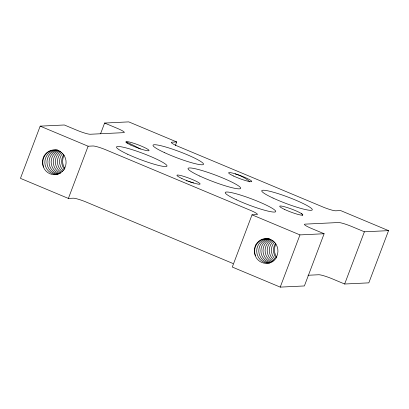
<?xml version="1.0" encoding="UTF-8"?>
<svg xmlns="http://www.w3.org/2000/svg" width="409" height="409" viewBox="0 0 409 409"><rect width="100%" height="100%" fill="white"/><g stroke="black" fill="none" stroke-linecap="round" stroke-linejoin="round"><path stroke-width="0.61" d="M100.578 133.728L104.612 123.048L117.163 128.298A11.247 1.391 20.7 0 1 123.789 132.644L90.231 134.254A11.247 1.391 20.7 0 1 76.892 130.236L64.341 124.985L40.179 126.146L20.45 178.36L68.385 198.431L73.252 198.196A11.247 1.391 20.7 0 1 85.261 201.668L230.528 262.471A11.247 1.391 20.7 0 1 232.997 263.56M68.385 198.431L88.114 146.218L92.981 145.982A11.247 1.391 20.7 0 1 104.99 149.454L250.257 210.257A11.247 1.391 20.7 0 1 256.888 214.602L252.021 214.832L232.292 267.051L280.226 287.118L304.388 285.952L324.117 233.738L311.571 228.488A11.247 1.391 20.7 0 1 304.94 224.142L338.499 222.527A11.247 1.391 20.7 0 1 351.842 226.55L364.388 231.801L388.55 230.64L368.821 282.854L344.659 284.015L332.108 278.764A11.247 1.391 20.7 0 0 318.769 274.746L308.003 275.262M175.364 145.512L176.708 141.949L128.774 121.882L104.612 123.048M280.226 287.118L299.955 234.904L324.117 233.738M344.659 284.015L364.388 231.801M176.708 141.949L171.841 142.184A11.247 1.391 20.7 0 0 178.472 146.529L323.739 207.332A11.247 1.391 20.7 0 0 335.748 210.804L340.615 210.569L388.55 230.64M186.473 180.819L187.21 181.034M188.677 181.478L189.408 181.698M190.134 181.913L193.58 182.951M40.179 126.146L88.114 146.218M252.021 214.832L299.955 234.904M276.709 257.241A12.377 11.81 87.2 0 1 275.906 244.004M64.867 168.554A12.377 11.81 87.2 0 1 64.06 155.318M301.413 213.651A12.234 2.342 13.4 0 1 302.338 215.333M235.155 173.851A12.234 3.016 24.8 0 1 249.817 181.867M127.317 143.145A12.234 0.649 27.9 0 1 128.625 143.017A12.234 0.649 27.9 0 1 140.328 148.973M274.495 242.036A12.234 12.045 -76 0 0 272.297 254.935A12.234 11.063 80.5 0 0 275.231 259.25M275.651 243.145A12.234 12.045 -76 0 0 274.393 254.833A12.234 11.063 80.5 0 0 276.32 258.059M272.563 261.908A12.234 11.063 80.5 0 1 266.003 255.236A12.234 12.045 -76 0 1 271.141 239.919M269.015 239.153A12.234 12.045 -76 0 0 261.811 255.441A12.234 11.063 80.5 0 0 270.4 262.701M268.539 238.662A12.234 12.045 -76 0 0 257.619 255.64A12.234 11.063 80.5 0 0 269.674 262.941M269.689 262.961A12.234 11.063 80.5 0 1 259.715 255.538A12.234 12.045 -76 0 1 269.122 238.692M271.029 262.619A12.234 11.063 80.5 0 1 270.359 262.803M270.405 239.331A12.234 12.045 -76 0 0 263.907 255.339A12.234 11.063 80.5 0 0 271.131 262.256M255.523 255.743A12.234 12.045 -76 0 1 270.175 239.26M273.37 261.187A12.234 11.063 80.5 0 1 268.099 255.134A12.234 12.045 -76 0 1 272.593 240.226M274.25 260.298A12.234 11.063 80.5 0 1 270.201 255.037A12.234 12.045 -76 0 1 273.483 241.059M62.654 153.349A12.234 12.045 -76 0 0 60.455 166.248A12.234 11.063 80.5 0 0 63.39 170.563M63.809 154.459A12.234 12.045 -76 0 0 62.551 166.146A12.234 11.063 80.5 0 0 64.479 169.372M60.721 173.222A12.234 11.063 80.5 0 1 54.162 166.55A12.234 12.045 -76 0 1 59.3 151.233M57.173 150.466A12.234 12.045 -76 0 0 49.97 166.754A12.234 11.063 80.5 0 0 58.559 174.014M57.454 149.975A12.234 12.045 -76 0 0 45.777 166.954A12.234 11.063 80.5 0 0 57.833 174.254A12.234 11.063 80.5 0 1 47.873 166.852A12.234 12.045 -76 0 1 57.28 150.006M58.564 150.645A12.234 12.045 -76 0 0 52.066 166.652A12.234 11.063 80.5 0 0 59.29 173.569M43.681 167.056A12.234 12.045 -76 0 1 59.049 150.814M59.745 151.1A12.234 12.045 -76 0 1 60.425 151.432M60.91 172.128A12.234 11.063 80.5 0 1 56.258 166.448A12.234 12.045 -76 0 1 60.752 151.54M62.408 171.611A12.234 11.063 80.5 0 1 58.359 166.351A12.234 12.045 -76 0 1 61.641 152.373M127.741 154.285A26.999 3.338 20.7 0 0 166.954 166.1A26.999 3.338 20.7 0 0 130.471 149.142A26.999 3.338 20.7 0 0 127.741 154.285M236.484 199.812A26.999 3.338 20.7 0 0 275.702 211.627A26.999 3.338 20.7 0 0 239.214 194.669A26.999 3.338 20.7 0 0 236.484 199.812M273.028 198.053A26.999 3.338 20.7 0 0 312.246 209.868A26.999 3.338 20.7 0 0 275.758 192.905A26.999 3.338 20.7 0 0 273.028 198.053M164.28 152.526A26.999 3.338 20.7 0 0 203.498 164.341A26.999 3.338 20.7 0 0 167.01 147.383A26.999 3.338 20.7 0 0 164.28 152.526M199.802 176.08A28.124 3.476 20.7 0 0 240.65 188.385A28.124 3.476 20.7 0 0 202.644 170.717A28.124 3.476 20.7 0 0 199.802 176.08M130.829 145.072A12.377 1.529 20.7 0 0 149.014 150.63A12.377 1.529 20.7 0 0 132.567 142.899A12.377 1.529 20.7 0 0 130.829 145.072M233.559 176.018A12.377 1.529 20.7 0 0 251.75 181.576A12.377 1.529 20.7 0 0 235.303 173.851A12.377 1.529 20.7 0 0 233.559 176.018M284.618 209.454A12.377 1.529 20.7 0 0 302.803 215.011A12.377 1.529 20.7 0 0 286.356 207.286A12.377 1.529 20.7 0 0 284.618 209.454M181.882 178.508A12.377 1.529 20.7 0 0 200.073 184.065A12.377 1.529 20.7 0 0 183.626 176.335A12.377 1.529 20.7 0 0 181.882 178.508M44.049 156.059A12.377 11.81 87.2 0 0 54.29 174.663A12.377 11.81 87.2 0 0 64.51 156.141A12.377 11.81 87.2 0 0 44.049 156.059M255.891 244.746A12.377 11.81 87.2 0 0 266.131 263.35A12.377 11.81 87.2 0 0 276.351 244.827A12.377 11.81 87.2 0 0 255.891 244.746"/></g></svg>
